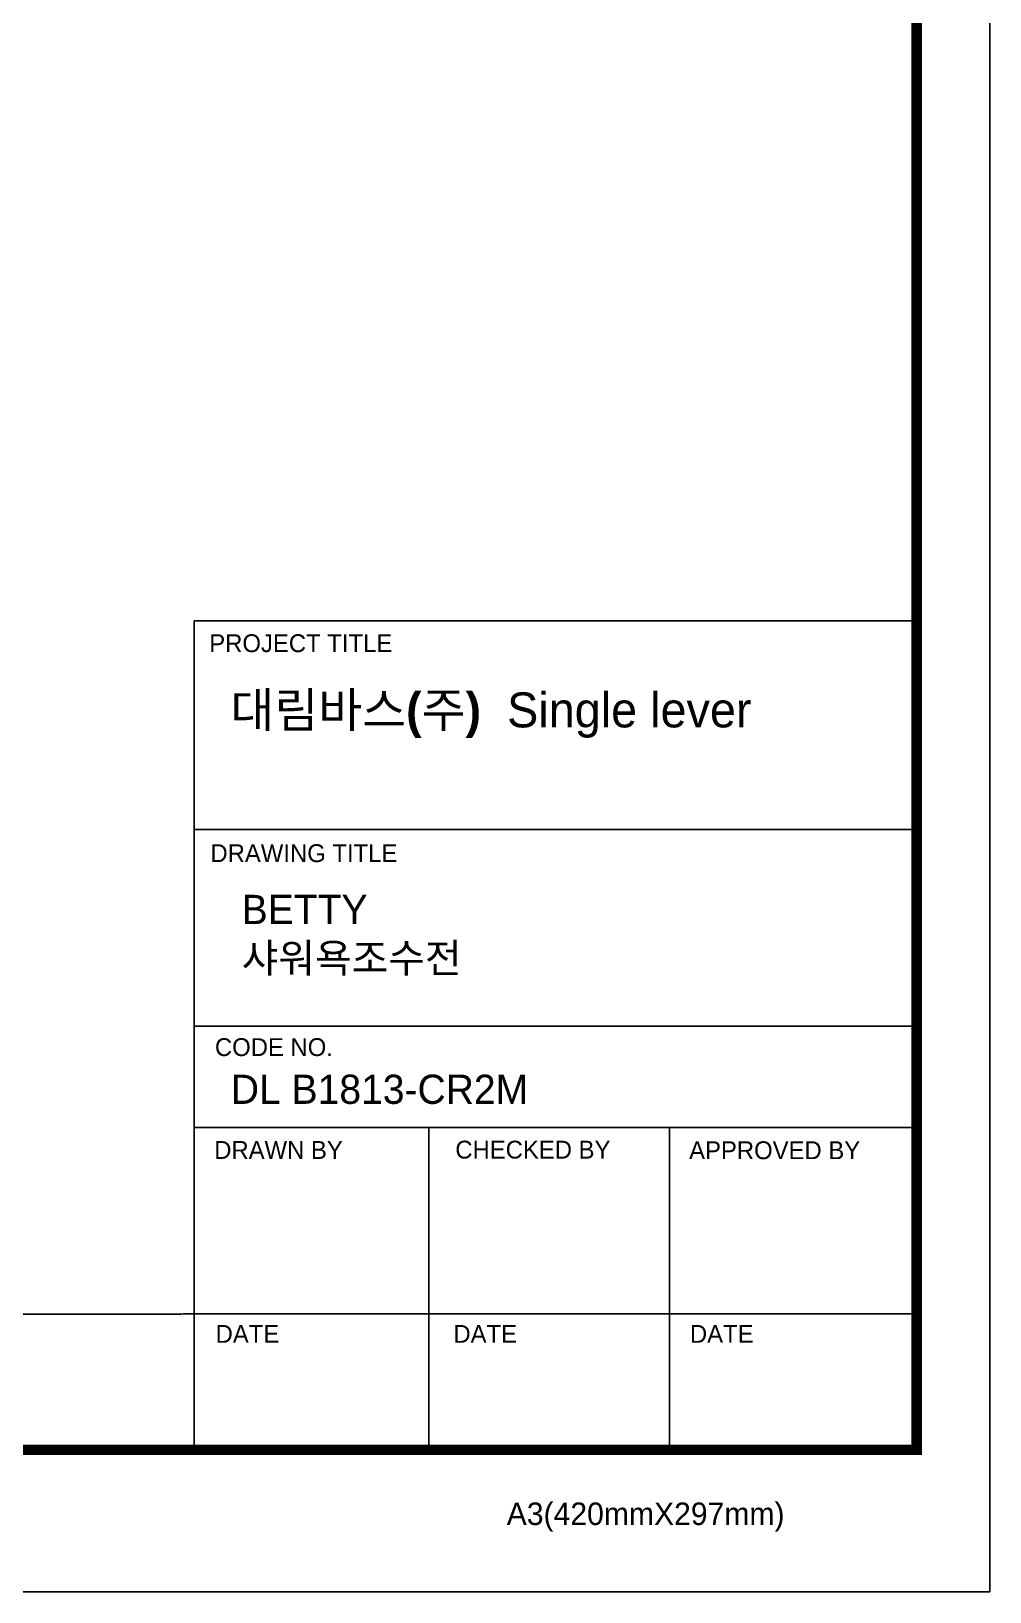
# Model space of a CAD drawing. Extents: x 1171 to 2300, y 0 to 827.
# Drawn here: x 2060.4 to 2299.7, y 0 to 389.5 of the extents above; entities that cross this region are included whole.
import ezdxf

# ---------------------------------------------------------------- set-up
doc = ezdxf.new("R2010")
doc.units = 0
doc.header["$LTSCALE"] = 10
doc.header["$MEASUREMENT"] = 0
doc.layers.get('0').update_dxf_attribs({"linetype": 'CONTINUOUS'})
doc.styles.add('Daelim Dimension', font='')
doc.styles.get('Daelim Dimension').set_extended_font_data('나눔고딕')

msp = doc.modelspace()

# ---------------------------------------------------------------- linework, layer by layer
at = {"color": 5, "lineweight": -3, "ltscale": 40}
for p, q in [((2281.41, 242.36), (2101.07, 242.36)), ((2281.41, 190.24), (2101.07, 190.24)), ((2281.41, 190.24), (2101.07, 190.24)), ((2281.41, 141.2), (2101.07, 141.2)), ((2281.41, 141.2), (2101.07, 141.2)), ((2281.41, 115.91), (2101.07, 115.91)), ((2281.41, 115.91), (2101.07, 115.91)), ((2159.64, 115.91), (2159.64, 35.4)), ((2219.76, 115.91), (2219.76, 35.4)), ((2281.41, 69.4), (2098.22, 69.4)), ((2281.41, 69.4), (2102.47, 69.4)), ((2281.41, 35.4), (2126.85, 35.4))]:
    msp.add_line(p, q, dxfattribs=at)
at = {"color": 5, "lineweight": -3, "ltscale": 0.5}
msp.add_line((2101.07, 242.36), (2101.07, 34.31), dxfattribs=at)
at = {"color": 5, "lineweight": -3}
msp.add_line((1189.41, 69.28), (2098, 69.28), dxfattribs=at)
at = {"lineweight": -3, "ltscale": 0.5}
msp.add_lwpolyline([(1171.26, 0), (2299.66, 0), (2299.66, 826.8), (1171.26, 826.8)], close=True, dxfattribs=at)
at = {"color": 5, "linetype": 'ByBlock', "lineweight": -3, "const_width": 2.6}
msp.add_lwpolyline([(1189.41, 35.4), (2281.41, 35.4), (2281.41, 807.6), (1189.41, 807.6)], close=True, dxfattribs=at)

# ---------------------------------------------------------------- texts
at = {"color": 5, "lineweight": -3, "ltscale": 40, "style": 'Daelim Dimension'}
for s, height, p in [('PROJECT TITLE', 4.453, (2104.88, 234.51)), ('DRAWING TITLE', 4.453, (2105.17, 182.11)), ('CODE NO.', 4.453, (2106.29, 133.71)), ('DRAWN BY', 4.453, (2106.11, 108.04)), ('CHECKED BY', 4.453, (2166.28, 108.12)), ('APPROVED BY', 4.453, (2224.63, 107.97)), ('DATE', 4.453, (2106.46, 62.14)), ('DATE', 4.453, (2165.8, 62.14)), ('DATE', 4.453, (2224.83, 62.14)), ('A3(420mmX297mm)', 5.6201, (2179.11, 16.66))]:
    msp.add_text(s, height=height, dxfattribs=at).set_placement(p)
at = {"lineweight": -3, "attachment_point": 1, "style": 'Daelim Dimension'}
for s, insert, char_height, width in [('{\\fPretendard Variable SemiBold|b0|i0|c129|p2;\\C7;대림바스(주)}  Single lever', (2110.18, 224.46), 8.7291, 140.2959), (' BETTY\\P 샤워욕조수전 ', (2110.26, 173.94), 7.287, 122.6352), ('DL B1813-CR2M', (2110.26, 129.06), 7.2871, 122.6352)]:
    msp.add_mtext(s, dxfattribs=dict(at, insert=insert, char_height=char_height, width=width))

doc.saveas('drawing.dxf')
